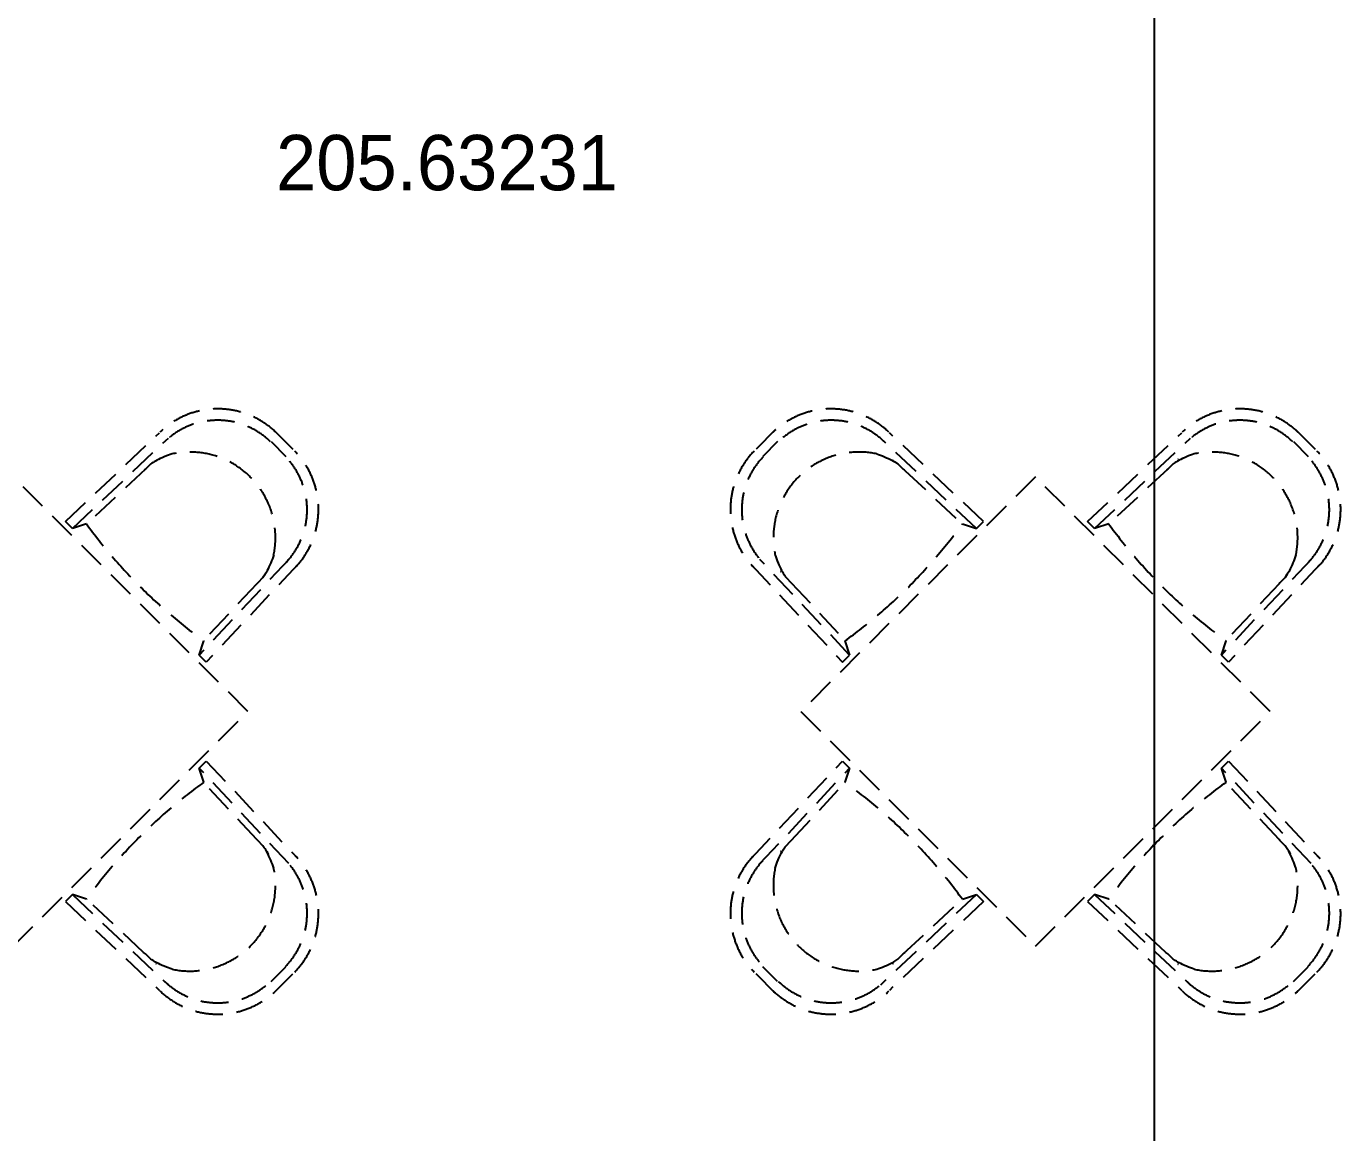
# Model space of a CAD drawing. Header units: millimetres. Extents: x 0 to 1390178, y 0 to 110113.
# Drawn here: x 447812 to 451378, y 17679 to 20681 of the extents above; entities that cross this region are included whole.
import ezdxf
from ezdxf.enums import TextEntityAlignment as Align
from ezdxf.xclip import XClip

# ---------------------------------------------------------------- set-up
doc = ezdxf.new("R2010")
doc.units = ezdxf.units.MM
doc.header["$LTSCALE"] = 100
doc.header["$XCLIPFRAME"] = 0
doc.linetypes.add('X - 평면도$0$CEN', pattern=[62, 60, -1, 0, -1])
doc.linetypes.add('X - 평면도$0$HIDDEN', pattern=[0.375, 0.25, -0.125])
for name, color, linetype in [('X - 평면도$0$AA-XXXX-CNTL', 1, 'X - 평면도$0$CEN'), ('X - 평면도$0$AA-XXXX-FUR', 8, 'Continuous'), ('X - 평면도$0$AA-XXXX-PAT3', 8, 'Continuous')]:
    doc.layers.add(name, color=color, linetype=linetype)
doc.layers.add('X - 평면도$0$DEFPOINT', color=163, linetype='Continuous', plot=False)
doc.styles.add('X - 평면도$0$STANDARD', font='Dotum.ttf')

# ---------------------------------------------------------------- blocks, each defined once
blk = doc.blocks.new('X - 평면도$0$F-504')
at = {"layer": 'X - 평면도$0$AA-XXXX-PAT3', "linetype": 'X - 평면도$0$HIDDEN', "ltscale": 3}
for p, q in [((-705.1, 128.4), (-763.8, 69.9)), ((705.1, 128.4), (763.8, 69.9)), ((-699.6, 95.8), (-739.6, 55.9)), ((-160.3, -139.8), (-420.6, 105.6)), ((160.3, -139.8), (420.6, 105.6)), ((699.6, 95.8), (739.6, 55.9)), ((-430.6, 62.7), (-425.8, 61.1)), ((-425.8, 61.1), (-420.5, 59.2)), ((-420.5, 59.2), (-415.1, 57.1)), ((-415.1, 57.1), (-409.5, 54.8)), ((-409.5, 54.8), (-404, 52.3)), ((-404, 52.3), (-398.7, 49.9)), ((-398.7, 49.9), (-393.8, 47.5)), ((-393.8, 47.5), (-389.4, 45.3)), ((-389.4, 45.3), (-385.5, 43.2)), ((-385.5, 43.2), (-382.1, 41.2)), ((706.2, -212.2), (704.7, -217)), ((-700.6, -227.7), (-698.3, -233.3)), ((747.4, -223.9), (504.4, -483)), ((691.1, -249.1), (688.9, -253.5)), ((693.5, -244.1), (691.1, -249.1)), ((695.9, -238.8), (693.5, -244.1)), ((698.3, -233.3), (695.9, -238.8)), ((700.6, -227.7), (698.3, -233.3)), ((702.8, -222.3), (700.6, -227.7)), ((704.7, -217), (702.8, -222.3)), ((684.8, -260.8), (682.8, -263.9)), ((686.8, -257.4), (684.8, -260.8)), ((688.9, -253.5), (686.8, -257.4)), ((-662.8, -286.8), (-660.5, -289.7)), ((-517, -444.8), (-504.4, -483)), ((747.4, -1048.9), (504.4, -789.8)), ((-662.8, -986), (-660.5, -983.1)), ((-678.8, -1003.2), (-676.8, -1000.5)), ((693.5, -1028.7), (691.1, -1023.7)), ((695.9, -1034), (693.5, -1028.7)), ((698.3, -1039.5), (695.9, -1034)), ((-700.6, -1045), (-698.3, -1039.5)), ((700.6, -1045), (698.3, -1039.5)), ((702.8, -1050.5), (700.6, -1045)), ((704.7, -1055.7), (702.8, -1050.5)), ((706.2, -1060.6), (704.7, -1055.7)), ((-160.3, -1133), (-420.6, -1378.4)), ((160.3, -1133), (420.6, -1378.4)), ((-358.8, -1294.1), (-356.1, -1292)), ((-356.1, -1292), (-353.2, -1289.7)), ((-705.1, -1401.2), (-763.8, -1342.7)), ((-699.6, -1368.6), (-739.6, -1328.7)), ((-398.7, -1322.7), (-393.8, -1320.3)), ((699.6, -1368.6), (739.6, -1328.7)), ((705.1, -1401.2), (763.8, -1342.7))]:
    blk.add_line(p, q, dxfattribs=at)
for points in [[(-198.4, -127), (-160.3, -139.8), (-141.2, -120.7), (-396.5, 120)], [(198.4, -127), (160.3, -139.8), (141.2, -120.7), (396.5, 120)], [(-373.3, 35.2), (-376, 37.2), (-382.1, 41.2), (-373.3, 35.2), (-358.8, 21.4), (-356.1, 19.2), (-353.2, 16.9), (-199.2, -127.8)], [(430.6, 62.7), (425.8, 61.1), (420.5, 59.2), (415.1, 57.1), (409.5, 54.8), (404, 52.3), (398.7, 49.9), (393.8, 47.5), (389.4, 45.3), (385.5, 43.2), (382.1, 41.2), (378.9, 39.2), (376, 37.2), (373.3, 35.2), (358.8, 21.4), (356.1, 19.2), (358.8, 21.4), (199.2, -127.8)], [(-706.2, -212.2), (-704.7, -217), (-702.8, -222.3), (-700.6, -227.7), (-695.9, -238.8), (-693.5, -244.1), (-691.1, -249.1), (-688.9, -253.5), (-686.8, -257.4), (-684.8, -260.8), (-682.8, -263.9), (-680.8, -266.8), (-678.8, -269.6), (-676.8, -272.3), (-662.8, -286.8), (-516.2, -444)], [(-771.3, -237.9), (-523.5, -502.1), (-504.4, -483), (-747.4, -223.9)], [(771.3, -237.9), (523.5, -502.1), (504.4, -483), (517, -444.8)], [(676.8, -272.3), (678.8, -269.6), (682.8, -263.9), (676.8, -272.3), (662.8, -286.8), (660.5, -289.7), (516.2, -444)], [(-771.3, -1034.9), (-523.5, -770.7), (-504.4, -789.8)], [(517, -828), (504.4, -789.8), (523.5, -770.7), (771.3, -1034.9)], [(-747.4, -1048.9), (-504.4, -789.8), (-517, -828)], [(-706.2, -1060.6), (-704.7, -1055.7), (-702.8, -1050.5), (-700.6, -1045), (-695.9, -1034), (-693.5, -1028.7), (-691.1, -1023.7), (-688.9, -1019.3), (-686.8, -1015.4), (-684.8, -1012), (-682.8, -1008.9), (-680.8, -1006), (-678.8, -1003.2), (-662.8, -986), (-516.2, -828.8)], [(686.8, -1015.4), (691.1, -1023.7), (686.8, -1015.4), (684.8, -1012), (682.8, -1008.9), (680.8, -1006), (678.8, -1003.2), (676.8, -1000.5), (662.8, -986), (660.5, -983.1), (516.2, -828.8)], [(-198.4, -1145.8), (-160.3, -1133), (-141.2, -1152.1), (-396.5, -1392.8)], [(198.4, -1145.8), (160.3, -1133), (141.2, -1152.1), (396.5, -1392.8)], [(-430.6, -1335.5), (-425.8, -1333.9), (-420.5, -1332), (-415.1, -1329.9), (-409.5, -1327.6), (-404, -1325.1), (-398.7, -1322.7), (-389.4, -1318.1), (-385.5, -1316), (-382.1, -1314), (-378.9, -1312), (-376, -1310), (-373.3, -1308), (-358.8, -1294.1), (-199.2, -1145)], [(430.6, -1335.5), (425.8, -1333.9), (420.5, -1332), (415.1, -1329.9), (409.5, -1327.6), (404, -1325.1), (398.7, -1322.7), (393.8, -1320.3), (389.4, -1318.1), (385.5, -1316), (382.1, -1314), (378.9, -1312), (376, -1310), (373.3, -1308), (358.8, -1294.1), (356.1, -1292), (353.2, -1289.7), (199.2, -1145)]]:
    blk.add_lwpolyline(points, dxfattribs=at)
blk.add_lwpolyline([(636.4, -636.4), (0, 0), (-636.4, -636.4), (0, -1272.8)], close=True, dxfattribs=at)
for centre, radius, start, end in [((-554.7, -42.5), 227.2, 46.215, 134.0908), ((554.7, -42.5), 227.2, 45.9092, 133.785), ((-554, -52.8), 206.6, 46.215, 134.0908), ((554, -52.8), 206.6, 45.9092, 133.785), ((-600.6, -88.3), 227.2, 135.767, 223.6433), ((-590.4, -89.1), 206.6, 135.767, 223.6435), ((-478.7, -164.7), 232.4, 78.053, 191.805), ((-478.7, -164.7), 232.4, 66.528, 66.651), ((478.7, -164.7), 232.4, 113.349, 113.472), ((478.7, -164.7), 232.4, 348.195, 101.947), ((590.4, -89.1), 206.6, 316.3565, 44.233), ((600.6, -88.3), 227.2, 316.3567, 44.233), ((-1344.5, 703.3), 1415.3, 305.781, 324.077), ((1344.5, 703.3), 1415.3, 215.923, 234.219), ((-478.7, -164.7), 232.4, 203.2072, 203.33), ((478.7, -164.7), 232.4, 336.67, 336.7928), ((-1344.5, -1976.1), 1415.3, 35.923, 54.219), ((1344.5, -1976.1), 1415.3, 125.781, 144.077), ((-600.6, -1184.5), 227.2, 136.3567, 224.233), ((-478.7, -1108.1), 232.4, 156.67, 156.7928), ((478.7, -1108.1), 232.4, 23.2072, 23.33), ((600.6, -1184.5), 227.2, 315.767, 43.6433), ((-590.4, -1183.7), 206.6, 136.3565, 224.233), ((-478.7, -1108.1), 232.4, 168.195, 281.947), ((478.7, -1108.1), 232.4, 258.053, 11.805), ((590.4, -1183.7), 206.6, 315.767, 43.6435), ((-478.7, -1108.1), 232.4, 293.349, 293.472), ((478.7, -1108.1), 232.4, 246.528, 246.651), ((-554, -1220), 206.6, 225.9092, 313.785), ((554, -1220), 206.6, 226.215, 314.0908), ((-554.7, -1230.2), 227.2, 225.9092, 313.785), ((554.7, -1230.2), 227.2, 226.215, 314.0908)]:
    blk.add_arc(centre, radius, start, end, dxfattribs=at)
blk = doc.blocks.new('X - 평면도', base_point=(-475.4, -286.7))
at = {"layer": 'X - 평면도$0$AA-XXXX-CNTL'}
blk.add_line((680122, 19243.1), (680122, 40145.5), dxfattribs=at)
at = {"layer": 'X - 평면도$0$AA-XXXX-FUR'}
for p in [(677026.8, 35350.3), (679799.6, 35350.3)]:
    blk.add_blockref('X - 평면도$0$F-504', p, dxfattribs=at)
at = {"layer": 'X - 평면도$0$DEFPOINT', "style": 'X - 평면도$0$STANDARD'}
blk.add_text('205.63231', height=150, dxfattribs=at).set_placement((678667, 36128.1), align=Align.RIGHT)

msp = doc.modelspace()

# ---------------------------------------------------------------- block references
ref = msp.add_blockref('X - 평면도', (-229725.3, -16179.1))
XClip(ref).set_block_clipping_path([(649249.9173510048, 15892.4063044181), (733249.9173510048, 75292.406304418)])

doc.saveas('drawing.dxf')
